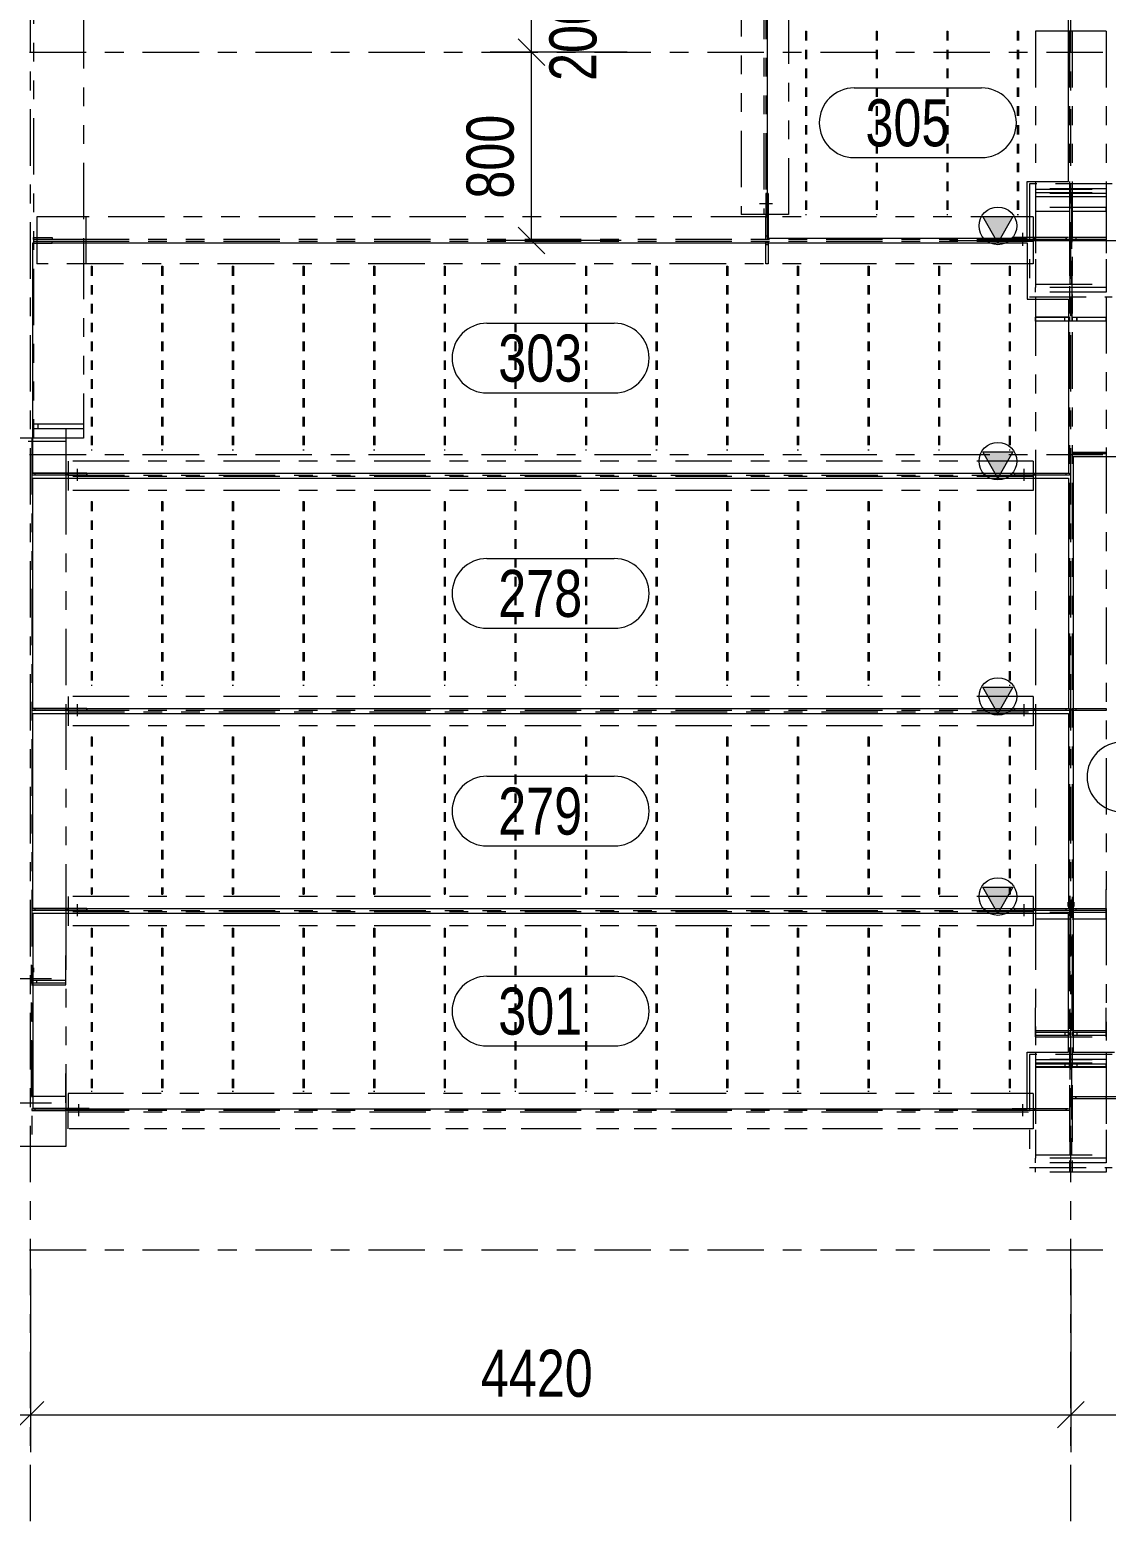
# Model space of a CAD drawing. Header units: millimetres. Extents: x 6786 to 7380, y -302 to 118.
# Drawn here: x 7143.4 to 7200.5, y -234.1 to -154.8 of the extents above; entities that cross this region are included whole.
import ezdxf

# ---------------------------------------------------------------- set-up
doc = ezdxf.new("R2010")
doc.units = ezdxf.units.MM
for name, pattern in [('XKITLINE00', [0]), ('XKITLINE02', [4, 2, -2]), ('XKITLINE03', [6, 3, -1, 1, -1]), ('XKITLINE04', [3, 0.5, -0.5, 0.5, -0.5, 0.5, -0.5]), ('XKITLINE05', [8, 3, -1, 1, -1, 1, -1])]:
    doc.linetypes.add(name, pattern=pattern)
for name, color, linetype, lineweight in [('Bolt', 7, 'Continuous', 0), ('Part', 2, 'Continuous', 0), ('PartMark', 3, 'Continuous', 0), ('S-GRID', 1, 'Continuous', 0), ('Z-DIMENSIONS', 1, 'Continuous', 0)]:
    doc.layers.add(name, color=color, linetype=linetype, lineweight=lineweight)
doc.styles.add('Arial', font='arial.ttf')

msp = doc.modelspace()

# ---------------------------------------------------------------- hatches: boundary and pattern name
at = {"layer": 'Part'}
for points in [[(7193.959, -164.755), (7195.559, -164.755), (7194.759, -166.155)], [(7193.959, -177.255), (7195.559, -177.255), (7194.759, -178.655)], [(7193.959, -189.755), (7195.559, -189.755), (7194.759, -191.155)], [(7193.959, -200.38), (7195.559, -200.38), (7194.759, -201.78)]]:
    msp.add_hatch(color=7, dxfattribs=at).paths.add_polyline_path(points, flags=17)

# ---------------------------------------------------------------- linework, layer by layer
at = {"layer": 'Bolt', "color": 6, "linetype": 'XKITLINE02', "lineweight": 0}
for p, q in [((7182.79, -164.092), (7182.102, -164.092)), ((7182.79, -164.092), (7182.102, -164.092)), ((7182.79, -164.092), (7182.102, -164.092)), ((7182.79, -164.092), (7182.102, -164.092)), ((7196.071, -165.624), (7196.071, -166.311)), ((7196.071, -165.624), (7196.071, -166.311)), ((7196.071, -165.624), (7196.071, -166.311)), ((7196.071, -165.624), (7196.071, -166.311)), ((7145.884, -178.792), (7145.884, -178.167)), ((7145.884, -178.792), (7145.884, -178.167)), ((7196.134, -178.167), (7196.134, -178.792)), ((7196.134, -178.167), (7196.134, -178.792)), ((7145.884, -191.292), (7145.884, -190.667)), ((7145.884, -191.292), (7145.884, -190.667)), ((7196.134, -190.667), (7196.134, -191.292)), ((7196.134, -190.667), (7196.134, -191.292)), ((7145.884, -201.917), (7145.884, -201.292)), ((7145.884, -201.917), (7145.884, -201.292)), ((7196.134, -201.292), (7196.134, -201.917)), ((7196.134, -201.292), (7196.134, -201.917)), ((7145.946, -212.542), (7145.946, -211.917)), ((7145.946, -212.542), (7145.946, -211.917)), ((7145.946, -212.542), (7145.946, -211.917)), ((7196.071, -211.917), (7196.071, -212.542)), ((7196.071, -211.917), (7196.071, -212.542)), ((7196.071, -211.917), (7196.071, -212.542))]:
    msp.add_line(p, q, dxfattribs=at)
at = {"layer": 'Part', "color": 6, "linetype": 'XKITLINE05', "lineweight": 0}
for p, q in [((7143.54, 24.47), (7143.54, -176.53)), ((7146.196, 14.095), (7146.196, -166.155)), ((7181.134, -144.205), (7181.134, -164.655)), ((7182.334, -144.33), (7182.334, -164.655)), ((7182.434, -144.33), (7182.434, -164.655)), ((7183.634, -153.655), (7183.634, -164.655)), ((7198.509, -154.905), (7196.759, -154.905)), ((7196.759, -154.905), (7196.759, -162.905)), ((7200.509, -154.905), (7198.509, -154.905)), ((7198.565, -154.905), (7198.565, -215.53)), ((7198.702, -154.905), (7198.702, -215.53)), ((7200.509, -154.905), (7200.509, -163.03)), ((7196.446, -163.03), (7196.446, -169.03)), ((7200.821, -163.03), (7196.446, -163.03)), ((7196.759, -162.905), (7196.759, -163.03)), ((7196.759, -163.03), (7196.759, -169.03)), ((7200.509, -163.03), (7200.509, -169.03)), ((7182.559, -163.53), (7182.434, -163.53)), ((7182.434, -163.53), (7182.434, -164.655)), ((7182.434, -163.53), (7182.559, -163.53)), ((7182.559, -163.53), (7182.559, -165.98)), ((7196.759, -163.28), (7196.759, -163.304)), ((7200.509, -163.28), (7196.759, -163.28)), ((7196.759, -163.304), (7200.509, -163.304)), ((7196.759, -163.304), (7196.759, -163.705)), ((7196.759, -163.304), (7196.759, -163.705)), ((7196.759, -163.479), (7200.509, -163.479)), ((7200.509, -163.53), (7196.759, -163.53)), ((7198.596, -163.705), (7196.759, -163.705)), ((7196.759, -163.705), (7196.759, -168.355)), ((7198.596, -168.355), (7198.596, -163.479)), ((7198.596, -163.479), (7198.671, -163.479)), ((7198.671, -163.705), (7198.596, -163.705)), ((7198.596, -163.705), (7198.671, -163.705)), ((7198.671, -163.479), (7198.671, -168.355)), ((7200.509, -163.705), (7198.671, -163.705)), ((7200.509, -163.28), (7200.509, -163.304)), ((7200.509, -163.304), (7200.509, -163.479)), ((7200.509, -163.304), (7200.509, -163.705)), ((7200.509, -163.479), (7200.509, -163.705)), ((7200.509, -163.705), (7200.509, -168.355)), ((7182.509, -164.655), (7181.134, -164.655)), ((7182.434, -164.655), (7182.434, -164.777)), ((7182.434, -164.717), (7182.509, -164.717)), ((7182.559, -164.717), (7182.434, -164.717)), ((7183.634, -164.655), (7182.509, -164.655)), ((7200.509, -164.28), (7196.759, -164.28)), ((7196.759, -164.28), (7196.759, -164.467)), ((7196.759, -164.467), (7198.565, -164.467)), ((7198.565, -164.467), (7198.565, -170.117)), ((7198.702, -170.117), (7198.702, -164.467)), ((7198.702, -164.467), (7200.509, -164.467)), ((7200.509, -164.467), (7200.509, -164.28)), ((7143.727, -164.78), (7143.727, -167.28)), ((7146.196, -164.78), (7143.727, -164.78)), ((7182.509, -164.78), (7146.196, -164.78)), ((7146.327, -164.78), (7146.327, -166.155)), ((7182.434, -164.777), (7182.434, -164.78)), ((7182.434, -164.78), (7182.434, -164.777)), ((7182.434, -164.78), (7182.559, -164.78)), ((7182.559, -164.78), (7182.434, -164.78)), ((7182.559, -164.78), (7182.434, -164.78)), ((7182.434, -164.78), (7182.559, -164.78)), ((7182.434, -165.98), (7182.434, -164.78)), ((7196.321, -164.78), (7182.509, -164.78)), ((7196.446, -164.78), (7196.321, -164.78)), ((7196.634, -164.78), (7196.446, -164.78)), ((7196.634, -164.78), (7196.634, -167.28)), ((7143.54, -165.98), (7143.54, -165.88)), ((7143.54, -165.88), (7144.54, -165.88)), ((7144.54, -165.98), (7143.54, -165.98)), ((7143.54, -166.08), (7143.54, -166.18)), ((7144.54, -166.08), (7143.54, -166.08)), ((7143.54, -166.18), (7144.54, -166.18)), ((7146.196, -165.98), (7143.727, -165.98)), ((7146.196, -166.08), (7143.727, -166.08)), ((7144.54, -165.88), (7144.54, -165.98)), ((7144.54, -166.18), (7144.54, -166.08)), ((7146.327, -165.98), (7146.196, -165.98)), ((7146.327, -166.08), (7146.196, -166.08)), ((7146.196, -166.155), (7146.196, -176.53)), ((7196.634, -165.98), (7146.327, -165.98)), ((7196.634, -166.08), (7146.327, -166.08)), ((7146.327, -166.155), (7146.327, -167.28)), ((7182.434, -165.792), (7182.559, -165.792)), ((7182.434, -165.792), (7182.559, -165.792)), ((7182.559, -165.98), (7182.434, -165.98)), ((7182.434, -167.28), (7182.434, -166.08)), ((7182.434, -166.08), (7182.559, -166.08)), ((7182.559, -166.267), (7182.434, -166.267)), ((7182.559, -166.08), (7182.559, -167.28)), ((7195.509, -165.855), (7198.565, -165.855)), ((7195.509, -165.855), (7195.509, -165.98)), ((7198.565, -165.98), (7195.509, -165.98)), ((7196.696, -165.98), (7196.696, -165.855)), ((7196.696, -165.98), (7196.696, -165.855)), ((7196.759, -165.855), (7196.759, -165.98)), ((7196.759, -165.98), (7196.759, -165.855)), ((7196.759, -165.855), (7196.759, -165.98)), ((7196.759, -165.98), (7196.759, -165.855)), ((7198.377, -165.98), (7198.377, -165.855)), ((7198.377, -165.855), (7198.377, -165.98)), ((7198.565, -165.855), (7198.565, -165.98)), ((7198.702, -165.98), (7198.702, -165.855)), ((7198.702, -165.855), (7200.509, -165.855)), ((7200.509, -165.98), (7198.702, -165.98)), ((7198.89, -165.855), (7198.89, -165.98)), ((7200.509, -165.855), (7200.509, -165.98)), ((7196.321, -167.28), (7143.727, -167.28)), ((7182.559, -167.28), (7182.434, -167.28)), ((7196.446, -167.28), (7196.321, -167.28)), ((7196.634, -167.28), (7196.446, -167.28)), ((7196.759, -168.355), (7200.509, -168.355)), ((7196.759, -168.355), (7196.759, -168.53)), ((7196.759, -168.355), (7196.759, -168.53)), ((7200.509, -168.53), (7196.759, -168.53)), ((7196.759, -168.78), (7196.759, -168.53)), ((7198.671, -168.355), (7198.596, -168.355)), ((7200.509, -168.355), (7200.509, -168.53)), ((7200.509, -168.355), (7200.509, -168.53)), ((7200.509, -168.53), (7200.509, -168.78)), ((7196.446, -169.03), (7200.821, -169.03)), ((7200.509, -168.78), (7196.759, -168.78)), ((7196.759, -169.03), (7196.759, -169.155)), ((7196.759, -169.155), (7196.759, -178.405)), ((7200.509, -169.03), (7200.509, -177.53)), ((7198.565, -170.111), (7196.759, -170.111)), ((7196.759, -170.111), (7196.759, -170.311)), ((7196.759, -170.311), (7196.759, -170.111)), ((7198.565, -170.117), (7196.759, -170.117)), ((7196.759, -170.117), (7196.759, -170.305)), ((7196.759, -170.305), (7200.509, -170.305)), ((7198.565, -170.311), (7196.759, -170.311)), ((7198.315, -170.311), (7198.315, -170.111)), ((7198.315, -170.311), (7198.315, -170.111)), ((7198.565, -170.111), (7198.565, -170.311)), ((7198.565, -170.311), (7198.565, -170.111)), ((7198.702, -170.111), (7200.509, -170.111)), ((7198.702, -170.311), (7198.702, -170.111)), ((7198.702, -170.111), (7198.702, -170.311)), ((7200.509, -170.117), (7198.702, -170.117)), ((7200.509, -170.311), (7198.702, -170.311)), ((7198.952, -170.311), (7198.952, -170.111)), ((7198.952, -170.111), (7198.952, -170.311)), ((7200.509, -170.111), (7200.509, -170.311)), ((7200.509, -170.311), (7200.509, -170.111)), ((7200.509, -170.305), (7200.509, -170.117)), ((7143.54, -176.03), (7143.54, -175.78)), ((7143.54, -175.78), (7146.196, -175.78)), ((7143.79, -176.03), (7143.79, -175.78)), ((7146.196, -175.78), (7146.196, -176.03)), ((7145.259, -176.53), (7141.509, -176.53)), ((7143.509, -176.53), (7143.259, -176.53)), ((7143.452, -176.53), (7143.452, -214.155)), ((7146.196, -176.53), (7143.509, -176.53)), ((7146.196, -176.03), (7143.54, -176.03)), ((7145.259, -176.03), (7143.552, -176.03)), ((7143.552, -176.03), (7143.552, -176.53)), ((7145.259, -176.03), (7145.259, -178.405)), ((7143.509, -176.717), (7143.259, -176.717)), ((7145.259, -176.717), (7143.509, -176.717)), ((7198.702, -177.27), (7198.702, -177.37)), ((7198.702, -177.27), (7200.509, -177.27)), ((7200.509, -177.37), (7198.702, -177.37)), ((7198.89, -177.37), (7198.89, -177.27)), ((7198.89, -177.37), (7198.89, -177.27)), ((7200.512, -177.27), (7200.509, -177.27)), ((7200.509, -177.27), (7200.509, -177.37)), ((7200.509, -177.27), (7200.509, -177.37)), ((7200.512, -177.37), (7200.509, -177.37)), ((7145.384, -177.749), (7145.384, -178.492)), ((7196.634, -177.749), (7145.384, -177.749)), ((7196.634, -177.749), (7196.634, -178.492)), ((7200.509, -177.53), (7200.509, -209.155)), ((7143.452, -178.392), (7143.452, -178.492)), ((7146.384, -178.392), (7143.452, -178.392)), ((7145.302, -178.492), (7143.452, -178.492)), ((7143.64, -178.492), (7143.64, -178.392)), ((7143.64, -178.492), (7143.64, -178.392)), ((7145.259, -178.392), (7145.259, -178.492)), ((7145.259, -178.492), (7145.259, -178.392)), ((7145.259, -178.392), (7145.259, -178.492)), ((7145.259, -178.492), (7145.259, -178.392)), ((7145.259, -178.405), (7145.259, -178.655)), ((7145.321, -178.492), (7145.259, -178.492)), ((7145.259, -178.655), (7145.259, -190.905)), ((7145.321, -178.392), (7145.321, -178.405)), ((7145.321, -178.405), (7145.321, -178.492)), ((7145.384, -178.492), (7145.321, -178.492)), ((7145.384, -178.405), (7145.384, -178.655)), ((7145.384, -178.492), (7196.634, -178.492)), ((7146.384, -178.492), (7145.384, -178.492)), ((7196.634, -178.567), (7145.384, -178.567)), ((7145.384, -178.655), (7145.384, -179.311)), ((7146.384, -178.392), (7146.384, -178.492)), ((7146.384, -178.492), (7146.384, -178.392)), ((7195.634, -178.392), (7198.565, -178.392)), ((7195.634, -178.392), (7195.634, -178.492)), ((7195.634, -178.492), (7195.634, -178.392)), ((7196.634, -178.492), (7195.634, -178.492)), ((7196.634, -178.405), (7196.634, -178.655)), ((7196.716, -178.492), (7196.634, -178.492)), ((7196.634, -178.655), (7196.634, -179.311)), ((7196.696, -178.392), (7196.696, -178.492)), ((7196.696, -178.405), (7196.696, -178.492)), ((7196.716, -178.492), (7196.747, -178.492)), ((7196.756, -178.492), (7196.747, -178.492)), ((7196.747, -178.492), (7196.756, -178.492)), ((7196.759, -178.492), (7196.756, -178.492)), ((7196.759, -178.492), (7196.759, -178.392)), ((7196.759, -178.392), (7196.759, -178.492)), ((7196.759, -178.392), (7196.759, -178.492)), ((7196.759, -178.492), (7196.759, -178.392)), ((7196.759, -178.405), (7196.759, -178.655)), ((7198.565, -178.492), (7196.759, -178.492)), ((7196.759, -178.655), (7196.759, -190.905)), ((7198.377, -178.492), (7198.377, -178.392)), ((7198.377, -178.492), (7198.377, -178.392)), ((7198.565, -178.392), (7198.565, -178.492)), ((7196.634, -179.311), (7145.384, -179.311)), ((7143.452, -190.892), (7143.452, -190.992)), ((7146.384, -190.892), (7143.452, -190.892)), ((7143.64, -190.992), (7143.64, -190.892)), ((7143.64, -190.992), (7143.64, -190.892)), ((7145.259, -190.892), (7145.259, -190.992)), ((7145.259, -190.992), (7145.259, -190.892)), ((7145.259, -190.892), (7145.259, -190.992)), ((7145.259, -190.992), (7145.259, -190.892)), ((7145.259, -190.905), (7145.259, -191.155)), ((7145.321, -190.892), (7145.321, -190.905)), ((7145.321, -190.905), (7145.321, -190.992)), ((7196.634, -190.249), (7145.384, -190.249)), ((7145.384, -190.249), (7145.384, -190.905)), ((7145.384, -190.905), (7145.384, -191.155)), ((7146.384, -190.892), (7146.384, -190.992)), ((7146.384, -190.992), (7146.384, -190.892)), ((7195.634, -190.892), (7198.565, -190.892)), ((7195.634, -190.892), (7195.634, -190.992)), ((7195.634, -190.992), (7195.634, -190.892)), ((7196.634, -190.249), (7196.634, -190.905)), ((7196.634, -190.905), (7196.634, -191.155)), ((7196.696, -190.892), (7196.696, -190.992)), ((7196.696, -190.905), (7196.696, -190.992)), ((7196.759, -190.992), (7196.759, -190.892)), ((7196.759, -190.892), (7196.759, -190.992)), ((7196.759, -190.892), (7196.759, -190.992)), ((7196.759, -190.992), (7196.759, -190.892)), ((7196.759, -190.905), (7196.759, -191.155)), ((7198.377, -190.992), (7198.377, -190.892)), ((7198.377, -190.992), (7198.377, -190.892)), ((7198.565, -190.892), (7198.565, -190.992)), ((7198.702, -190.992), (7198.702, -190.892)), ((7198.702, -190.892), (7200.509, -190.892)), ((7198.89, -190.892), (7198.89, -190.992)), ((7200.509, -190.892), (7200.509, -190.992)), ((7145.302, -190.992), (7143.452, -190.992)), ((7145.321, -190.992), (7145.259, -190.992)), ((7145.259, -191.155), (7145.259, -201.53)), ((7145.384, -190.992), (7145.321, -190.992)), ((7196.634, -190.992), (7145.384, -190.992)), ((7146.384, -190.992), (7145.384, -190.992)), ((7145.384, -191.067), (7196.634, -191.067)), ((7145.384, -191.155), (7145.384, -191.811)), ((7196.634, -190.992), (7195.634, -190.992)), ((7196.716, -190.992), (7196.634, -190.992)), ((7196.634, -191.155), (7196.634, -191.811)), ((7196.716, -190.992), (7196.747, -190.992)), ((7196.756, -190.992), (7196.747, -190.992)), ((7196.747, -190.992), (7196.756, -190.992)), ((7196.759, -190.992), (7196.756, -190.992)), ((7198.565, -190.992), (7196.759, -190.992)), ((7196.759, -191.155), (7196.759, -201.53)), ((7200.509, -190.992), (7198.702, -190.992)), ((7196.634, -191.811), (7145.384, -191.811)), ((7145.384, -200.874), (7145.384, -201.617)), ((7196.634, -200.874), (7145.384, -200.874)), ((7196.634, -200.874), (7196.634, -201.617)), ((7196.759, -200.514), (7196.759, -202.064)), ((7198.471, -201.175), (7198.471, -201.403)), ((7198.571, -200.845), (7198.571, -208.009)), ((7198.571, -201.175), (7198.571, -201.403)), ((7198.696, -208.009), (7198.696, -200.845)), ((7198.696, -201.175), (7198.696, -201.403)), ((7198.796, -201.175), (7198.796, -201.403)), ((7200.509, -202.064), (7200.509, -200.514)), ((7143.452, -201.517), (7143.452, -201.617)), ((7146.384, -201.517), (7143.452, -201.517)), ((7145.302, -201.617), (7143.452, -201.617)), ((7143.64, -201.617), (7143.64, -201.517)), ((7143.64, -201.617), (7143.64, -201.517)), ((7145.259, -201.517), (7145.259, -201.617)), ((7145.259, -201.617), (7145.259, -201.517)), ((7145.259, -201.517), (7145.259, -201.617)), ((7145.259, -201.617), (7145.259, -201.517)), ((7145.259, -201.53), (7145.259, -201.78)), ((7145.321, -201.617), (7145.259, -201.617)), ((7145.259, -201.78), (7145.259, -212.155)), ((7145.321, -201.517), (7145.321, -201.53)), ((7145.321, -201.53), (7145.321, -201.617)), ((7145.384, -201.617), (7145.321, -201.617)), ((7145.384, -201.53), (7145.384, -201.78)), ((7145.384, -201.617), (7196.634, -201.617)), ((7146.384, -201.617), (7145.384, -201.617)), ((7196.634, -201.692), (7145.384, -201.692)), ((7145.384, -201.78), (7145.384, -202.436)), ((7146.384, -201.517), (7146.384, -201.617)), ((7146.384, -201.617), (7146.384, -201.517)), ((7195.634, -201.517), (7198.565, -201.517)), ((7195.634, -201.517), (7195.634, -201.617)), ((7195.634, -201.617), (7195.634, -201.517)), ((7196.634, -201.617), (7195.634, -201.617)), ((7196.634, -201.53), (7196.634, -201.78)), ((7196.716, -201.617), (7196.634, -201.617)), ((7196.634, -201.78), (7196.634, -202.436)), ((7196.696, -201.517), (7196.696, -201.617)), ((7196.696, -201.53), (7196.696, -201.617)), ((7196.716, -201.617), (7196.747, -201.617)), ((7196.756, -201.617), (7196.747, -201.617)), ((7196.747, -201.617), (7196.756, -201.617)), ((7196.759, -201.617), (7196.756, -201.617)), ((7196.759, -201.617), (7196.759, -201.517)), ((7196.759, -201.517), (7196.759, -201.617)), ((7196.759, -201.517), (7196.759, -201.617)), ((7196.759, -201.617), (7196.759, -201.517)), ((7196.759, -201.53), (7196.759, -201.78)), ((7198.565, -201.617), (7196.759, -201.617)), ((7200.509, -201.734), (7196.759, -201.734)), ((7196.759, -201.78), (7196.759, -209.155)), ((7198.377, -201.617), (7198.377, -201.517)), ((7198.377, -201.617), (7198.377, -201.517)), ((7198.571, -201.33), (7198.471, -201.33)), ((7198.565, -201.517), (7198.565, -201.617)), ((7198.796, -201.33), (7198.696, -201.33)), ((7198.702, -201.617), (7198.702, -201.517)), ((7198.702, -201.517), (7200.509, -201.517)), ((7200.509, -201.617), (7198.702, -201.617)), ((7198.89, -201.517), (7198.89, -201.617)), ((7200.509, -201.517), (7200.509, -201.617)), ((7196.634, -202.436), (7145.384, -202.436)), ((7196.759, -202.064), (7198.571, -202.064)), ((7198.696, -202.064), (7200.509, -202.064)), ((7143.446, -211.509), (7143.446, -204.345)), ((7145.259, -205.564), (7145.259, -204.014)), ((7143.446, -204.675), (7143.446, -204.903)), ((7143.546, -204.83), (7143.446, -204.83)), ((7143.546, -204.675), (7143.546, -204.903)), ((7141.509, -205.234), (7145.259, -205.234)), ((7143.446, -205.564), (7145.259, -205.564)), ((7145.259, -205.337), (7143.452, -205.337)), ((7143.452, -205.337), (7143.452, -205.462)), ((7143.452, -205.462), (7145.259, -205.462)), ((7143.702, -205.337), (7143.702, -205.462)), ((7145.259, -205.462), (7145.259, -205.337)), ((7196.759, -208.339), (7196.759, -206.789)), ((7200.509, -208.339), (7200.509, -206.789)), ((7198.571, -208.009), (7196.759, -208.009)), ((7198.565, -208.112), (7196.759, -208.112)), ((7196.759, -208.112), (7196.759, -208.237)), ((7196.759, -208.237), (7198.565, -208.237)), ((7196.759, -208.339), (7200.509, -208.339)), ((7198.315, -208.112), (7198.315, -208.237)), ((7198.565, -208.237), (7198.565, -208.112)), ((7200.509, -208.009), (7198.696, -208.009)), ((7200.509, -208.112), (7198.702, -208.112)), ((7198.702, -208.112), (7198.702, -208.237)), ((7198.702, -208.237), (7200.509, -208.237)), ((7198.952, -208.112), (7198.952, -208.237)), ((7200.509, -208.237), (7200.509, -208.112)), ((7196.446, -209.28), (7196.446, -215.28)), ((7200.821, -209.28), (7196.446, -209.28)), ((7196.759, -209.155), (7196.759, -209.28)), ((7196.759, -209.28), (7196.759, -215.28)), ((7196.759, -209.53), (7196.759, -209.546)), ((7200.509, -209.53), (7196.759, -209.53)), ((7196.759, -209.546), (7200.509, -209.546)), ((7196.759, -209.546), (7196.759, -209.955)), ((7196.759, -209.546), (7196.759, -209.955)), ((7196.759, -209.721), (7200.509, -209.721)), ((7200.509, -209.78), (7196.759, -209.78)), ((7198.565, -209.78), (7196.759, -209.78)), ((7196.759, -209.78), (7196.759, -209.905)), ((7196.759, -209.905), (7198.565, -209.905)), ((7198.315, -209.78), (7198.315, -209.905)), ((7198.565, -209.905), (7198.565, -209.78)), ((7198.596, -214.605), (7198.596, -209.721)), ((7198.596, -209.721), (7198.671, -209.721)), ((7198.671, -209.721), (7198.671, -214.605)), ((7200.509, -209.78), (7198.702, -209.78)), ((7198.702, -209.78), (7198.702, -209.905)), ((7198.702, -209.905), (7200.509, -209.905)), ((7198.952, -209.78), (7198.952, -209.905)), ((7200.509, -209.155), (7200.509, -209.28)), ((7200.509, -209.28), (7200.509, -215.28)), ((7200.509, -209.53), (7200.509, -209.546)), ((7200.509, -209.546), (7200.509, -209.721)), ((7200.509, -209.546), (7200.509, -209.955)), ((7200.509, -209.721), (7200.509, -209.955)), ((7200.509, -209.905), (7200.509, -209.78)), ((7145.259, -211.839), (7145.259, -210.289)), ((7198.596, -209.955), (7196.759, -209.955)), ((7196.759, -209.955), (7196.759, -214.605)), ((7198.671, -209.955), (7198.596, -209.955)), ((7198.596, -209.955), (7198.671, -209.955)), ((7200.509, -209.955), (7198.671, -209.955)), ((7200.509, -209.955), (7200.509, -214.605)), ((7145.259, -211.509), (7143.446, -211.509)), ((7145.384, -211.342), (7145.384, -212.155)), ((7196.321, -211.342), (7145.384, -211.342)), ((7196.446, -211.342), (7196.321, -211.342)), ((7196.634, -211.342), (7196.446, -211.342)), ((7196.634, -211.342), (7196.634, -213.217)), ((7141.509, -211.839), (7145.259, -211.839)), ((7143.452, -212.139), (7143.452, -212.239)), ((7146.509, -212.139), (7143.452, -212.139)), ((7143.452, -212.239), (7145.259, -212.239)), ((7143.64, -212.239), (7143.64, -212.139)), ((7143.64, -212.239), (7143.64, -212.139)), ((7145.259, -212.139), (7145.259, -212.239)), ((7145.259, -212.239), (7145.259, -212.139)), ((7145.259, -212.139), (7145.259, -212.239)), ((7145.259, -212.155), (7145.259, -214.155)), ((7145.384, -212.239), (7145.259, -212.239)), ((7145.321, -212.139), (7145.321, -212.239)), ((7145.321, -212.239), (7145.321, -212.155)), ((7145.384, -213.217), (7145.384, -212.155)), ((7196.634, -212.239), (7145.384, -212.239)), ((7146.509, -212.239), (7145.384, -212.239)), ((7146.509, -212.139), (7146.509, -212.239)), ((7146.509, -212.239), (7146.509, -212.139)), ((7195.509, -212.139), (7198.565, -212.139)), ((7195.509, -212.139), (7195.509, -212.239)), ((7195.509, -212.239), (7195.509, -212.139)), ((7198.565, -212.239), (7195.509, -212.239)), ((7196.696, -212.239), (7196.696, -212.139)), ((7196.696, -212.239), (7196.696, -212.139)), ((7196.759, -212.139), (7196.759, -212.239)), ((7196.759, -212.239), (7196.759, -212.139)), ((7196.759, -212.139), (7196.759, -212.239)), ((7198.377, -212.239), (7198.377, -212.139)), ((7198.377, -212.139), (7198.377, -212.239)), ((7198.565, -212.139), (7198.565, -212.239)), ((7198.702, -211.62), (7198.702, -211.52)), ((7201.634, -211.52), (7198.702, -211.52)), ((7201.634, -211.62), (7198.702, -211.62)), ((7198.89, -211.62), (7198.89, -211.52)), ((7198.89, -211.52), (7198.89, -211.62)), ((7200.509, -211.52), (7200.509, -211.62)), ((7200.509, -211.62), (7200.509, -211.52)), ((7200.509, -211.62), (7200.509, -211.52)), ((7145.384, -212.32), (7196.634, -212.32)), ((7196.446, -213.217), (7145.384, -213.217)), ((7196.634, -213.217), (7145.384, -213.217)), ((7145.259, -214.155), (7141.509, -214.155)), ((7196.759, -214.605), (7200.509, -214.605)), ((7196.759, -214.605), (7196.759, -214.78)), ((7196.759, -214.605), (7196.759, -214.78)), ((7198.671, -214.605), (7198.596, -214.605)), ((7200.509, -214.605), (7200.509, -214.78)), ((7200.509, -214.605), (7200.509, -214.78)), ((7196.446, -215.28), (7200.821, -215.28)), ((7200.509, -214.78), (7196.759, -214.78)), ((7196.759, -215.03), (7196.759, -214.78)), ((7200.509, -215.03), (7196.759, -215.03)), ((7196.759, -215.53), (7196.759, -215.28)), ((7200.509, -214.78), (7200.509, -215.03)), ((7200.509, -215.28), (7200.509, -215.53)), ((7200.509, -215.53), (7196.759, -215.53))]:
    msp.add_line(p, q, dxfattribs=at)
at = {"layer": 'Part', "color": 7, "linetype": 'XKITLINE00', "lineweight": 0}
for p, q in [((7182.509, -153.655), (7182.509, -165.905)), ((7198.509, -162.905), (7198.509, -153.655)), ((7196.321, -165.905), (7196.321, -162.905)), ((7196.321, -162.905), (7198.509, -162.905)), ((7194.759, -166.155), (7193.959, -164.755)), ((7193.959, -164.755), (7195.559, -164.755)), ((7195.559, -164.755), (7194.759, -166.155)), ((7143.509, -178.405), (7143.509, -166.155)), ((7143.509, -166.155), (7196.321, -166.155)), ((7182.509, -165.905), (7196.321, -165.905)), ((7196.321, -166.155), (7196.321, -169.155)), ((7196.321, -169.155), (7198.509, -169.155)), ((7198.509, -169.155), (7198.509, -178.405)), ((7194.759, -178.655), (7193.959, -177.255)), ((7193.959, -177.255), (7195.559, -177.255)), ((7195.559, -177.255), (7194.759, -178.655)), ((7210.696, -177.53), (7198.759, -177.53)), ((7198.759, -177.53), (7198.759, -209.155)), ((7198.509, -178.405), (7143.509, -178.405)), ((7143.509, -190.905), (7143.509, -178.655)), ((7143.509, -178.655), (7198.509, -178.655)), ((7198.509, -178.655), (7198.509, -190.905)), ((7194.759, -191.155), (7193.959, -189.755)), ((7193.959, -189.755), (7195.559, -189.755)), ((7195.559, -189.755), (7194.759, -191.155)), ((7198.509, -190.905), (7143.509, -190.905)), ((7143.509, -201.53), (7143.509, -191.155)), ((7143.509, -191.155), (7198.509, -191.155)), ((7198.509, -191.155), (7198.509, -201.53)), ((7194.759, -201.78), (7193.959, -200.38)), ((7193.959, -200.38), (7195.559, -200.38)), ((7195.559, -200.38), (7194.759, -201.78)), ((7198.509, -201.53), (7143.509, -201.53)), ((7198.509, -201.78), (7143.509, -201.78)), ((7143.509, -201.78), (7143.509, -212.155)), ((7198.509, -209.155), (7198.509, -201.78)), ((7196.321, -212.155), (7196.321, -209.155)), ((7196.321, -209.155), (7198.509, -209.155)), ((7198.759, -209.155), (7200.946, -209.155)), ((7143.509, -212.155), (7196.321, -212.155))]:
    msp.add_line(p, q, dxfattribs=at)
at = {"layer": 'Part', "color": 2, "linetype": 'XKITLINE04', "lineweight": 0}
for p, q in [((7184.54, -154.905), (7184.602, -154.905)), ((7184.54, -154.905), (7184.54, -164.655)), ((7184.602, -154.905), (7184.602, -164.655)), ((7188.29, -154.905), (7188.352, -154.905)), ((7188.29, -154.905), (7188.29, -164.655)), ((7188.352, -154.905), (7188.352, -164.655)), ((7192.04, -154.905), (7192.102, -154.905)), ((7192.04, -154.905), (7192.04, -164.655)), ((7192.102, -154.905), (7192.102, -164.655)), ((7195.79, -154.905), (7195.852, -154.905)), ((7195.79, -154.905), (7195.79, -164.655)), ((7195.852, -154.905), (7195.852, -164.655)), ((7184.54, -164.655), (7184.602, -164.655)), ((7188.29, -164.655), (7188.352, -164.655)), ((7192.04, -164.655), (7192.102, -164.655)), ((7195.79, -164.655), (7195.852, -164.655)), ((7146.602, -167.405), (7146.665, -167.405)), ((7146.602, -167.405), (7146.602, -177.155)), ((7146.665, -167.405), (7146.665, -177.155)), ((7150.352, -167.405), (7150.415, -167.405)), ((7150.352, -167.405), (7150.352, -177.155)), ((7150.415, -167.405), (7150.415, -177.155)), ((7154.102, -167.405), (7154.165, -167.405)), ((7154.102, -167.405), (7154.102, -177.155)), ((7154.165, -167.405), (7154.165, -177.155)), ((7157.852, -167.405), (7157.915, -167.405)), ((7157.852, -167.405), (7157.852, -177.155)), ((7157.915, -167.405), (7157.915, -177.155)), ((7161.602, -167.405), (7161.665, -167.405)), ((7161.602, -167.405), (7161.602, -177.155)), ((7161.665, -167.405), (7161.665, -177.155)), ((7165.352, -167.405), (7165.415, -167.405)), ((7165.352, -167.405), (7165.352, -177.155)), ((7165.415, -167.405), (7165.415, -177.155)), ((7169.102, -167.405), (7169.165, -167.405)), ((7169.102, -167.405), (7169.102, -177.155)), ((7169.165, -167.405), (7169.165, -177.155)), ((7172.852, -167.405), (7172.915, -167.405)), ((7172.852, -167.405), (7172.852, -177.155)), ((7172.915, -167.405), (7172.915, -177.155)), ((7176.602, -167.405), (7176.665, -167.405)), ((7176.602, -167.405), (7176.602, -177.155)), ((7176.665, -167.405), (7176.665, -177.155)), ((7180.352, -167.405), (7180.415, -167.405)), ((7180.352, -167.405), (7180.352, -177.155)), ((7180.415, -167.405), (7180.415, -177.155)), ((7184.102, -167.405), (7184.165, -167.405)), ((7184.102, -167.405), (7184.102, -177.155)), ((7184.165, -167.405), (7184.165, -177.155)), ((7187.852, -167.405), (7187.915, -167.405)), ((7187.852, -167.405), (7187.852, -177.155)), ((7187.915, -167.405), (7187.915, -177.155)), ((7191.602, -167.405), (7191.665, -167.405)), ((7191.602, -167.405), (7191.602, -177.155)), ((7191.665, -167.405), (7191.665, -177.155)), ((7195.352, -167.405), (7195.415, -167.405)), ((7195.352, -167.405), (7195.352, -177.155)), ((7195.415, -167.405), (7195.415, -177.155)), ((7146.602, -177.155), (7146.665, -177.155)), ((7150.352, -177.155), (7150.415, -177.155)), ((7154.102, -177.155), (7154.165, -177.155)), ((7157.852, -177.155), (7157.915, -177.155)), ((7161.602, -177.155), (7161.665, -177.155)), ((7165.352, -177.155), (7165.415, -177.155)), ((7169.102, -177.155), (7169.165, -177.155)), ((7172.852, -177.155), (7172.915, -177.155)), ((7176.602, -177.155), (7176.665, -177.155)), ((7180.352, -177.155), (7180.415, -177.155)), ((7184.102, -177.155), (7184.165, -177.155)), ((7187.852, -177.155), (7187.915, -177.155)), ((7191.602, -177.155), (7191.665, -177.155)), ((7195.352, -177.155), (7195.415, -177.155)), ((7146.602, -179.905), (7146.665, -179.905)), ((7146.602, -179.905), (7146.602, -189.655)), ((7146.665, -179.905), (7146.665, -189.655)), ((7150.352, -179.905), (7150.415, -179.905)), ((7150.352, -179.905), (7150.352, -189.655)), ((7150.415, -179.905), (7150.415, -189.655)), ((7154.102, -179.905), (7154.165, -179.905)), ((7154.102, -179.905), (7154.102, -189.655)), ((7154.165, -179.905), (7154.165, -189.655)), ((7157.852, -179.905), (7157.915, -179.905)), ((7157.852, -179.905), (7157.852, -189.655)), ((7157.915, -179.905), (7157.915, -189.655)), ((7161.602, -179.905), (7161.665, -179.905)), ((7161.602, -179.905), (7161.602, -189.655)), ((7161.665, -179.905), (7161.665, -189.655)), ((7165.352, -179.905), (7165.415, -179.905)), ((7165.352, -179.905), (7165.352, -189.655)), ((7165.415, -179.905), (7165.415, -189.655)), ((7169.102, -179.905), (7169.165, -179.905)), ((7169.102, -179.905), (7169.102, -189.655)), ((7169.165, -179.905), (7169.165, -189.655)), ((7172.852, -179.905), (7172.915, -179.905)), ((7172.852, -179.905), (7172.852, -189.655)), ((7172.915, -179.905), (7172.915, -189.655)), ((7176.602, -179.905), (7176.665, -179.905)), ((7176.602, -179.905), (7176.602, -189.655)), ((7176.665, -179.905), (7176.665, -189.655)), ((7180.352, -179.905), (7180.415, -179.905)), ((7180.352, -179.905), (7180.352, -189.655)), ((7180.415, -179.905), (7180.415, -189.655)), ((7184.102, -179.905), (7184.165, -179.905)), ((7184.102, -179.905), (7184.102, -189.655)), ((7184.165, -179.905), (7184.165, -189.655)), ((7187.852, -179.905), (7187.915, -179.905)), ((7187.852, -179.905), (7187.852, -189.655)), ((7187.915, -179.905), (7187.915, -189.655)), ((7191.602, -179.905), (7191.665, -179.905)), ((7191.602, -179.905), (7191.602, -189.655)), ((7191.665, -179.905), (7191.665, -189.655)), ((7195.352, -179.905), (7195.415, -179.905)), ((7195.352, -179.905), (7195.352, -189.655)), ((7195.415, -179.905), (7195.415, -189.655)), ((7146.602, -189.655), (7146.665, -189.655)), ((7150.352, -189.655), (7150.415, -189.655)), ((7154.102, -189.655), (7154.165, -189.655)), ((7157.852, -189.655), (7157.915, -189.655)), ((7161.602, -189.655), (7161.665, -189.655)), ((7165.352, -189.655), (7165.415, -189.655)), ((7169.102, -189.655), (7169.165, -189.655)), ((7172.852, -189.655), (7172.915, -189.655)), ((7176.602, -189.655), (7176.665, -189.655)), ((7180.352, -189.655), (7180.415, -189.655)), ((7184.102, -189.655), (7184.165, -189.655)), ((7187.852, -189.655), (7187.915, -189.655)), ((7191.602, -189.655), (7191.665, -189.655)), ((7195.352, -189.655), (7195.415, -189.655)), ((7146.602, -192.405), (7146.665, -192.405)), ((7146.602, -192.405), (7146.602, -200.749)), ((7146.665, -192.405), (7146.665, -200.749)), ((7150.352, -192.405), (7150.415, -192.405)), ((7150.352, -192.405), (7150.352, -200.749)), ((7150.415, -192.405), (7150.415, -200.749)), ((7154.102, -192.405), (7154.165, -192.405)), ((7154.102, -192.405), (7154.102, -200.749)), ((7154.165, -192.405), (7154.165, -200.749)), ((7157.852, -192.405), (7157.915, -192.405)), ((7157.852, -192.405), (7157.852, -200.749)), ((7157.915, -192.405), (7157.915, -200.749)), ((7161.602, -192.405), (7161.665, -192.405)), ((7161.602, -192.405), (7161.602, -200.749)), ((7161.665, -192.405), (7161.665, -200.749)), ((7165.352, -192.405), (7165.415, -192.405)), ((7165.352, -192.405), (7165.352, -200.749)), ((7165.415, -192.405), (7165.415, -200.749)), ((7169.102, -192.405), (7169.165, -192.405)), ((7169.102, -192.405), (7169.102, -200.749)), ((7169.165, -192.405), (7169.165, -200.749)), ((7172.852, -192.405), (7172.915, -192.405)), ((7172.852, -192.405), (7172.852, -200.749)), ((7172.915, -192.405), (7172.915, -200.749)), ((7176.602, -192.405), (7176.665, -192.405)), ((7176.602, -192.405), (7176.602, -200.749)), ((7176.665, -192.405), (7176.665, -200.749)), ((7180.352, -192.405), (7180.415, -192.405)), ((7180.352, -192.405), (7180.352, -200.749)), ((7180.415, -192.405), (7180.415, -200.749)), ((7184.102, -192.405), (7184.165, -192.405)), ((7184.102, -192.405), (7184.102, -200.749)), ((7184.165, -192.405), (7184.165, -200.749)), ((7187.852, -192.405), (7187.915, -192.405)), ((7187.852, -192.405), (7187.852, -200.749)), ((7187.915, -192.405), (7187.915, -200.749)), ((7191.602, -192.405), (7191.665, -192.405)), ((7191.602, -192.405), (7191.602, -200.749)), ((7191.665, -192.405), (7191.665, -200.749)), ((7195.352, -192.405), (7195.415, -192.405)), ((7195.352, -192.405), (7195.352, -200.749)), ((7195.415, -192.405), (7195.415, -200.749)), ((7146.602, -200.749), (7146.665, -200.749)), ((7150.352, -200.749), (7150.415, -200.749)), ((7154.102, -200.749), (7154.165, -200.749)), ((7157.852, -200.749), (7157.915, -200.749)), ((7161.602, -200.749), (7161.665, -200.749)), ((7165.352, -200.749), (7165.415, -200.749)), ((7169.102, -200.749), (7169.165, -200.749)), ((7172.852, -200.749), (7172.915, -200.749)), ((7176.602, -200.749), (7176.665, -200.749)), ((7180.352, -200.749), (7180.415, -200.749)), ((7184.102, -200.749), (7184.165, -200.749)), ((7187.852, -200.749), (7187.915, -200.749)), ((7191.602, -200.749), (7191.665, -200.749)), ((7195.352, -200.749), (7195.415, -200.749)), ((7146.602, -202.561), (7146.665, -202.561)), ((7146.602, -202.561), (7146.602, -211.217)), ((7146.665, -202.561), (7146.665, -211.217)), ((7150.352, -202.561), (7150.415, -202.561)), ((7150.352, -202.561), (7150.352, -211.217)), ((7150.415, -202.561), (7150.415, -211.217)), ((7154.102, -202.561), (7154.165, -202.561)), ((7154.102, -202.561), (7154.102, -211.217)), ((7154.165, -202.561), (7154.165, -211.217)), ((7157.852, -202.561), (7157.915, -202.561)), ((7157.852, -202.561), (7157.852, -211.217)), ((7157.915, -202.561), (7157.915, -211.217)), ((7161.602, -202.561), (7161.665, -202.561)), ((7161.602, -202.561), (7161.602, -211.217)), ((7161.665, -202.561), (7161.665, -211.217)), ((7165.352, -202.561), (7165.415, -202.561)), ((7165.352, -202.561), (7165.352, -211.217)), ((7165.415, -202.561), (7165.415, -211.217)), ((7169.102, -202.561), (7169.165, -202.561)), ((7169.102, -202.561), (7169.102, -211.217)), ((7169.165, -202.561), (7169.165, -211.217)), ((7172.852, -202.561), (7172.915, -202.561)), ((7172.852, -202.561), (7172.852, -211.217)), ((7172.915, -202.561), (7172.915, -211.217)), ((7176.602, -202.561), (7176.665, -202.561)), ((7176.602, -202.561), (7176.602, -211.217)), ((7176.665, -202.561), (7176.665, -211.217)), ((7180.352, -202.561), (7180.415, -202.561)), ((7180.352, -202.561), (7180.352, -211.217)), ((7180.415, -202.561), (7180.415, -211.217)), ((7184.102, -202.561), (7184.165, -202.561)), ((7184.102, -202.561), (7184.102, -211.217)), ((7184.165, -202.561), (7184.165, -211.217)), ((7187.852, -202.561), (7187.915, -202.561)), ((7187.852, -202.561), (7187.852, -211.217)), ((7187.915, -202.561), (7187.915, -211.217)), ((7191.602, -202.561), (7191.665, -202.561)), ((7191.602, -202.561), (7191.602, -211.217)), ((7191.665, -202.561), (7191.665, -211.217)), ((7195.352, -202.561), (7195.415, -202.561)), ((7195.352, -202.561), (7195.352, -211.217)), ((7195.415, -202.561), (7195.415, -211.217)), ((7146.602, -211.217), (7146.665, -211.217)), ((7150.352, -211.217), (7150.415, -211.217)), ((7154.102, -211.217), (7154.165, -211.217)), ((7157.852, -211.217), (7157.915, -211.217)), ((7161.602, -211.217), (7161.665, -211.217)), ((7165.352, -211.217), (7165.415, -211.217)), ((7169.102, -211.217), (7169.165, -211.217)), ((7172.852, -211.217), (7172.915, -211.217)), ((7176.602, -211.217), (7176.665, -211.217)), ((7180.352, -211.217), (7180.415, -211.217)), ((7184.102, -211.217), (7184.165, -211.217)), ((7187.852, -211.217), (7187.915, -211.217)), ((7191.602, -211.217), (7191.665, -211.217)), ((7195.352, -211.217), (7195.415, -211.217))]:
    msp.add_line(p, q, dxfattribs=at)
at = {"layer": 'Part', "color": 7, "linetype": 'XKITLINE00', "lineweight": 0}
for centre in [(7194.759, -165.255), (7194.759, -177.755), (7194.759, -190.255), (7194.759, -200.88)]:
    msp.add_circle(centre, 1, dxfattribs=at)
at = {"layer": 'PartMark', "color": 1, "linetype": 'XKITLINE00', "lineweight": 0}
for p, q in [((7187.127, -157.93), (7193.89, -157.93)), ((7187.127, -161.63), (7193.89, -161.63)), ((7167.627, -170.43), (7174.39, -170.43)), ((7167.627, -174.13), (7174.39, -174.13)), ((7167.627, -182.93), (7174.39, -182.93)), ((7167.627, -186.63), (7174.39, -186.63)), ((7167.627, -194.492), (7174.39, -194.492)), ((7167.627, -198.192), (7174.39, -198.192)), ((7167.627, -205.117), (7174.39, -205.117)), ((7167.627, -208.817), (7174.39, -208.817))]:
    msp.add_line(p, q, dxfattribs=at)
for centre, start, end in [((7187.127, -159.78), 90, 270), ((7193.89, -159.78), 270, 90), ((7167.627, -172.28), 90, 270), ((7174.39, -172.28), 270, 90), ((7167.627, -184.78), 90, 270), ((7174.39, -184.78), 270, 90), ((7201.346, -194.53), 90, 270), ((7167.627, -196.342), 90, 270), ((7174.39, -196.342), 270, 90), ((7167.627, -206.967), 90, 270), ((7174.39, -206.967), 270, 90)]:
    msp.add_arc(centre, 1.85, start, end, dxfattribs=at)
at = {"layer": 'S-GRID', "color": 4, "linetype": 'XKITLINE03', "lineweight": 0}
for p, q in [((7143.384, -234.061), (7143.384, 80.155)), ((7198.634, -234.061), (7198.634, 80.155)), ((6837.336, -156.03), (7235.007, -156.03)), ((6837.336, -177.405), (7235.007, -177.405)), ((6837.336, -219.655), (7235.007, -219.655))]:
    msp.add_line(p, q, dxfattribs=at)
at = {"layer": 'Z-DIMENSIONS', "color": 1, "linetype": 'XKITLINE00', "lineweight": 0}
for p, q in [((7169.992, -156.03), (7169.992, -153.53)), ((7175.077, -156.03), (7167.792, -156.03)), ((7175.077, -156.03), (7167.992, -156.03)), ((7169.285, -155.323), (7170.7, -156.737)), ((7169.285, -155.323), (7170.7, -156.737)), ((7169.992, -166.03), (7169.992, -156.03)), ((7169.285, -165.323), (7170.7, -166.737)), ((7174.755, -166.03), (7167.792, -166.03)), ((7192.187, -166.03), (7238.056, -166.03)), ((7143.384, -220.655), (7143.384, -230.404)), ((7143.384, -220.655), (7143.384, -230.404)), ((7198.634, -220.655), (7198.634, -230.404)), ((7198.634, -220.655), (7198.634, -230.404)), ((7144.091, -227.696), (7142.677, -229.111)), ((7144.091, -227.696), (7142.677, -229.111)), ((7199.341, -227.696), (7197.927, -229.111)), ((7199.341, -227.696), (7197.927, -229.111)), ((7091.509, -228.404), (7143.384, -228.404)), ((7143.384, -228.404), (7198.634, -228.404)), ((7198.634, -228.404), (7210.821, -228.404))]:
    msp.add_line(p, q, dxfattribs=at)
at = {"layer": 'Z-DIMENSIONS', "color": 3}
for p in [(7169.992, -156.03), (7169.992, -156.03), (7169.992, -166.03), (7143.384, -228.404), (7143.384, -228.404), (7198.634, -228.404), (7198.634, -228.404)]:
    msp.add_point(p, dxfattribs=at)

# ---------------------------------------------------------------- texts
at = {"layer": 'PartMark', "color": 7, "style": 'Arial', "width": 0.765}
for s, p in [('305', (7187.727, -161.03)), ('303', (7168.227, -173.53)), ('278', (7168.227, -186.03)), ('279', (7168.227, -197.592)), ('301', (7168.227, -208.217))]:
    msp.add_text(s, height=2.5, dxfattribs=at).set_placement(p)
at = {"layer": 'Z-DIMENSIONS', "color": 3, "style": 'Arial', "width": 0.765}
for s, p in [('200', (7173.442, -157.561)), ('800', (7169.042, -163.811))]:
    msp.add_text(s, height=2.5, rotation=90.00021, dxfattribs=at).set_placement(p)
msp.add_text('4420', height=2.5, dxfattribs=at).set_placement((7167.3, -227.454))

doc.saveas('drawing.dxf')
